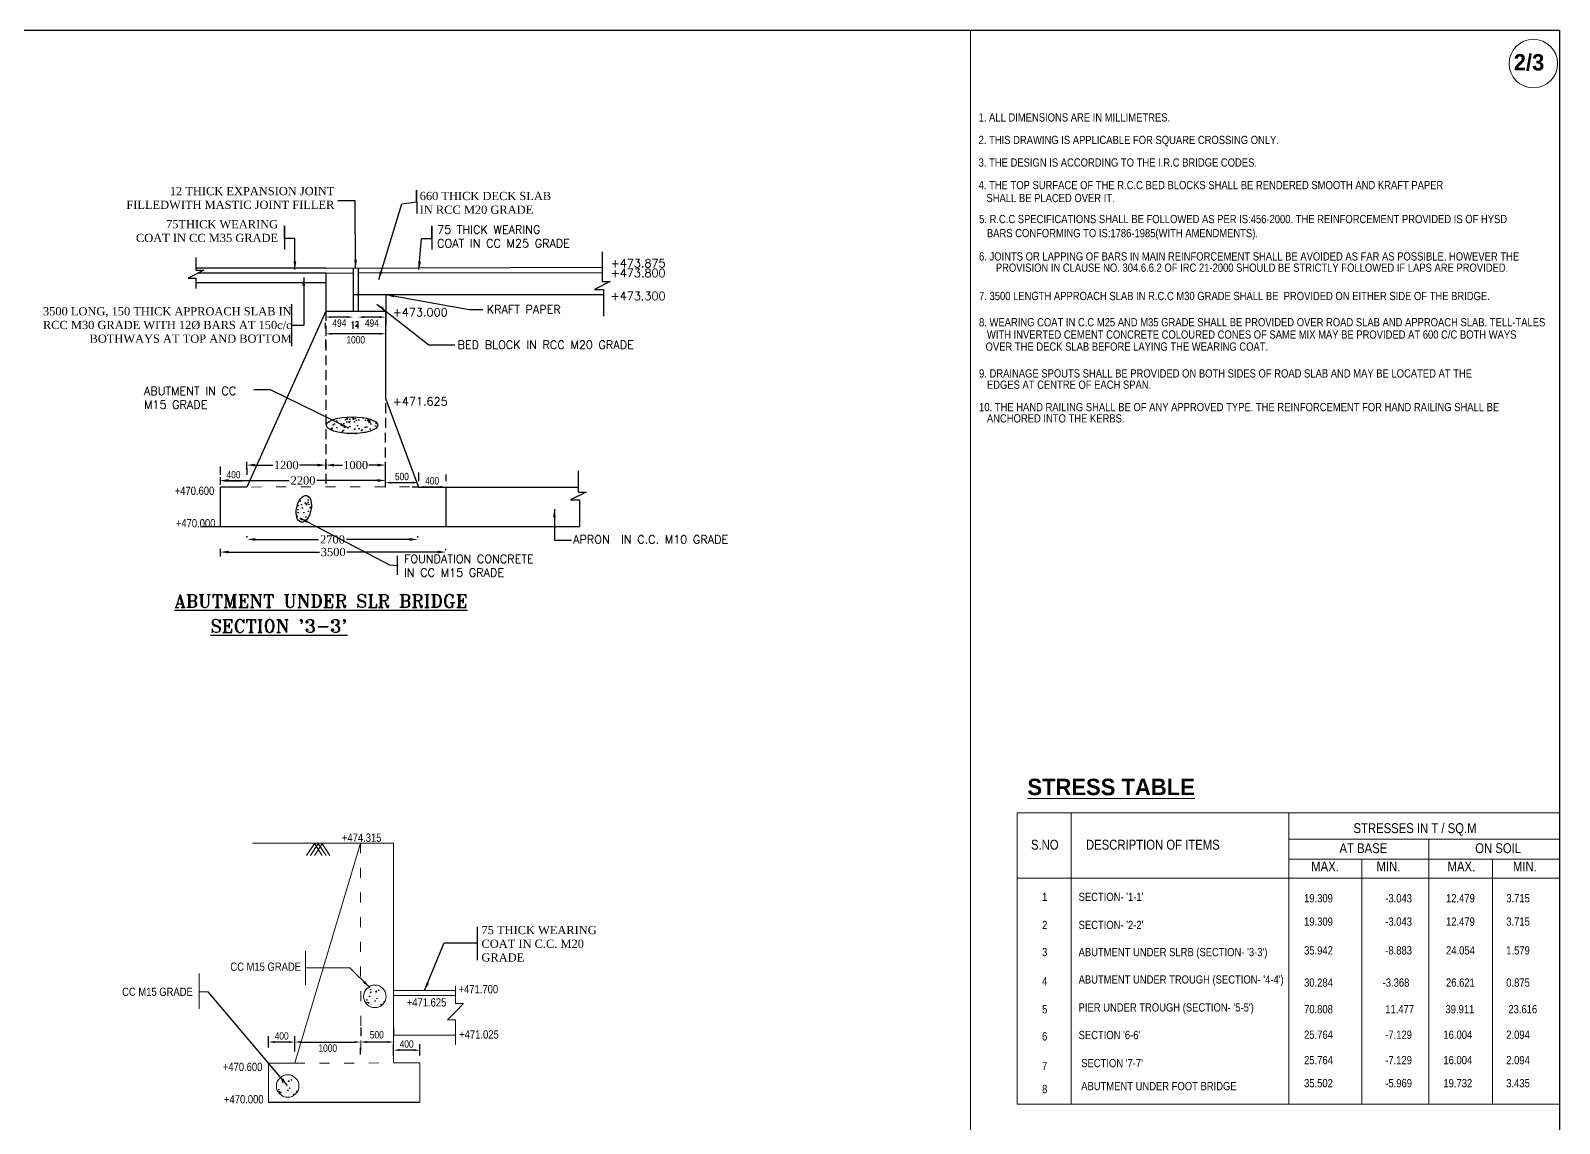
# Model space of a CAD drawing. Header units: millimetres. Extents: x 80 to 6605, y 46 to 2491.
# Drawn here: x 5971.3 to 6436.1, y 317 to 649.2 of the extents above; entities that cross this region are included whole.
import ezdxf

# ---------------------------------------------------------------- set-up
doc = ezdxf.new("R2010")
doc.units = ezdxf.units.MM
doc.linetypes.add('ACAD_ISO03W100', pattern=[30, 12, -18])
doc.linetypes.add('HIDDEN', pattern=[0.375, 0.25, -0.125])
for name, color, linetype in [('abutment', 2, 'Continuous'), ('MAIN', 7, 'Continuous'), ('STEEL', 5, 'Continuous'), ('TEXT_GENERAL', 4, 'Continuous')]:
    doc.layers.add(name, color=color, linetype=linetype)
doc.styles.add('ARIAL NARROW', font='ARIALN_1.TTF')
doc.styles.add('CITYBLUEPR', font='cityb__.ttf')
doc.styles.add('ROMANS', font='romans.shx', dxfattribs={"height": 2.5})
doc.styles.add('ROMANT', font='romant')
doc.styles.get("Standard").update_dxf_attribs({"font": 'TIMES_1.TTF', "height": 2.5})
doc.styles.add('TIMES NEW ROMAN', font='TIMES_1.TTF')
doc.styles.add('TNR_2.5', font='TIMES_1.TTF', dxfattribs={"height": 2.5})
doc.dimstyles.new('ISO-25', dxfattribs={"dimtxt": 2.5, "dimasz": 2.5, "dimexe": 1.25, "dimexo": 0.625, "dimtad": 1, "dimlfac": 25, "dimtxsty": 'Standard', "dimcen": 2.5, "dimadec": 0, "dimazin": 0, "dimtfac": 1, "dimtmove": 0, "dimatfit": 3, "dimfxl": 0, "dimarcsym": 0})
doc.dimstyles.new('STANDARD$0', dxfattribs={"dimscale": 88.888889, "dimtxt": 0.02, "dimasz": 0.02, "dimexe": 0.1, "dimexo": 0.1, "dimgap": 0.09, "dimtad": 2, "dimtih": 1, "dimtoh": 1, "dimdec": 0, "dimzin": 1, "dimdsep": 46, "dimtxsty": 'Standard', "dimcen": 0.09, "dimadec": 0, "dimazin": 0, "dimtfac": 1, "dimtdec": 4, "dimtofl": 0, "dimtmove": 0, "dimatfit": 3, "dimfxl": 0, "dimtolj": 1, "dimtzin": 1, "dimarcsym": 0})
doc.dimstyles.new('STYLE_ESH', dxfattribs={"dimtxt": 2.5, "dimasz": 2.5, "dimexe": 1, "dimexo": 0.625, "dimtad": 0, "dimtih": 1, "dimtoh": 1, "dimdec": 0, "dimlfac": 100, "dimzin": 9, "dimdsep": 46, "dimtxsty": 'TNR_2.5', "dimcen": 2.5, "dimadec": 0, "dimazin": 2, "dimtfac": 1, "dimtdec": 0, "dimtofl": 0, "dimtmove": 2, "dimatfit": 3, "dimfxl": 0, "dimarcsym": 0})

# ---------------------------------------------------------------- blocks, each defined once
blk = doc.blocks.new('*D272')
at = {"layer": 'Defpoints', "color": 0, "transparency": 16777216}
for p in [(6071.62, 341.79), (6081.62, 341.79), (6081.62, 341.79)]:
    blk.add_point(p, dxfattribs=at)
at = {"layer": 'TEXT_GENERAL', "color": 0, "lineweight": -2, "transparency": 16777216}
for p, q in [((6071.62, 346.23), (6071.62, 343.57)), ((6081.62, 346.23), (6081.62, 343.57)), ((6073.4, 341.79), (6079.84, 341.79))]:
    blk.add_line(p, q, dxfattribs=at)
at = {"layer": 'TEXT_GENERAL', "color": 0, "transparency": 16777216}
for points in [[(6073.4, 342.09), (6073.4, 341.49), (6071.62, 341.79)], [(6079.84, 342.09), (6079.84, 341.49), (6081.62, 341.79)]]:
    blk.add_solid(points, dxfattribs=at)
at = {"layer": 'TEXT_GENERAL', "color": 0, "lineweight": 9, "transparency": 16777216, "insert": (6076.52, 343.97), "char_height": 2.222, "attachment_point": 5, "style": 'ARIAL NARROW'}
blk.add_mtext('\\A1;500', dxfattribs=at)
blk = doc.blocks.new('*D269')
at = {"layer": 'Defpoints', "color": 0, "transparency": 16777216}
for p in [(6051.62, 343.33), (6071.6, 342.41), (6071.6, 341.76)]:
    blk.add_point(p, dxfattribs=at)
at = {"layer": 'TEXT_GENERAL', "color": 0, "lineweight": -2, "transparency": 16777216}
for p, q in [((6051.62, 338.89), (6051.62, 339.98)), ((6053.4, 341.76), (6069.83, 341.76)), ((6071.6, 337.97), (6071.6, 339.98))]:
    blk.add_line(p, q, dxfattribs=at)
at = {"layer": 'TEXT_GENERAL', "color": 0, "transparency": 16777216}
for points in [[(6053.4, 342.06), (6053.4, 341.46), (6051.62, 341.76)], [(6069.83, 342.06), (6069.83, 341.46), (6071.6, 341.76)]]:
    blk.add_solid(points, dxfattribs=at)
at = {"layer": 'TEXT_GENERAL', "color": 0, "lineweight": 9, "transparency": 16777216, "insert": (6061.61, 339.91), "char_height": 2.222, "attachment_point": 5, "style": 'ARIAL NARROW'}
blk.add_mtext('\\A1;1000', dxfattribs=at)
blk = doc.blocks.new('*D270')
at = {"layer": 'Defpoints', "color": 0, "transparency": 16777216}
for p in [(6043.57, 341.76), (6043.57, 335.65), (6051.62, 335.65)]:
    blk.add_point(p, dxfattribs=at)
at = {"layer": 'TEXT_GENERAL', "color": 0, "lineweight": -2, "transparency": 16777216}
for p, q in [((6043.57, 340.1), (6043.57, 343.54)), ((6049.84, 341.76), (6045.35, 341.76)), ((6051.62, 340.1), (6051.62, 343.54))]:
    blk.add_line(p, q, dxfattribs=at)
at = {"layer": 'TEXT_GENERAL', "color": 0, "transparency": 16777216}
for points in [[(6045.35, 342.06), (6045.35, 341.46), (6043.57, 341.76)], [(6049.84, 342.06), (6049.84, 341.46), (6051.62, 341.76)]]:
    blk.add_solid(points, dxfattribs=at)
at = {"layer": 'TEXT_GENERAL', "color": 0, "lineweight": 9, "transparency": 16777216, "insert": (6047.59, 343.61), "char_height": 2.222, "attachment_point": 5, "style": 'ARIAL NARROW'}
blk.add_mtext('\\A1;400', dxfattribs=at)
blk = doc.blocks.new('*D271')
at = {"layer": 'Defpoints', "color": 0, "transparency": 16777216}
for p in [(6081.57, 339.31), (6081.57, 333.21), (6089.62, 333.21)]:
    blk.add_point(p, dxfattribs=at)
at = {"layer": 'TEXT_GENERAL', "color": 0, "lineweight": -2, "transparency": 16777216}
for p, q in [((6081.57, 337.65), (6081.57, 341.09)), ((6089.62, 337.65), (6089.62, 341.09)), ((6087.84, 339.31), (6083.35, 339.31))]:
    blk.add_line(p, q, dxfattribs=at)
at = {"layer": 'TEXT_GENERAL', "color": 0, "transparency": 16777216}
for points in [[(6083.35, 339.61), (6083.35, 339.02), (6081.57, 339.31)], [(6087.84, 339.61), (6087.84, 339.02), (6089.62, 339.31)]]:
    blk.add_solid(points, dxfattribs=at)
at = {"layer": 'TEXT_GENERAL', "color": 0, "lineweight": 9, "transparency": 16777216, "insert": (6085.59, 341.16), "char_height": 2.222, "attachment_point": 5, "style": 'ARIAL NARROW'}
blk.add_mtext('\\A1;400', dxfattribs=at)
blk = doc.blocks.new('*D290')
at = {"layer": 'Defpoints', "color": 0, "transparency": 16777216}
for p in [(6070.83, 563.15), (6079.22, 563.05), (6070.83, 562.14)]:
    blk.add_point(p, dxfattribs=at)
at = {"layer": 'TEXT_GENERAL', "color": 0, "lineweight": -2, "transparency": 16777216}
for p, q in [((6070.83, 558.71), (6070.83, 560.37)), ((6077.44, 562.14), (6072.61, 562.14)), ((6079.22, 558.61), (6079.22, 560.37))]:
    blk.add_line(p, q, dxfattribs=at)
at = {"layer": 'TEXT_GENERAL', "color": 0, "transparency": 16777216}
for points in [[(6072.61, 562.44), (6072.61, 561.85), (6070.83, 562.14)], [(6077.44, 562.44), (6077.44, 561.85), (6079.22, 562.14)]]:
    blk.add_solid(points, dxfattribs=at)
at = {"layer": 'TEXT_GENERAL', "color": 0, "lineweight": 9, "transparency": 16777216, "insert": (6075.03, 560.3), "char_height": 2.222, "attachment_point": 5, "style": 'ARIAL NARROW'}
blk.add_mtext('\\A1;494', dxfattribs=at)
blk = doc.blocks.new('*D291')
at = {"layer": 'Defpoints', "color": 0, "transparency": 16777216}
for p in [(6060.95, 563.15), (6069.33, 563.05), (6060.95, 562.14)]:
    blk.add_point(p, dxfattribs=at)
at = {"layer": 'TEXT_GENERAL', "color": 0, "lineweight": -2, "transparency": 16777216}
for p, q in [((6060.95, 558.71), (6060.95, 560.37)), ((6067.56, 562.14), (6062.73, 562.14)), ((6069.33, 558.61), (6069.33, 560.37))]:
    blk.add_line(p, q, dxfattribs=at)
at = {"layer": 'TEXT_GENERAL', "color": 0, "transparency": 16777216}
for points in [[(6062.73, 562.44), (6062.73, 561.85), (6060.95, 562.14)], [(6067.56, 562.44), (6067.56, 561.85), (6069.33, 562.14)]]:
    blk.add_solid(points, dxfattribs=at)
at = {"layer": 'TEXT_GENERAL', "color": 0, "lineweight": 9, "transparency": 16777216, "insert": (6065.14, 560.3), "char_height": 2.222, "attachment_point": 5, "style": 'ARIAL NARROW'}
blk.add_mtext('\\A1;494', dxfattribs=at)
blk = doc.blocks.new('*D292')
at = {"layer": 'Defpoints', "color": 0, "transparency": 16777216}
for p in [(6061, 557.21), (6061, 557.07), (6079.22, 557.21)]:
    blk.add_point(p, dxfattribs=at)
at = {"layer": 'TEXT_GENERAL', "color": 0, "lineweight": -2, "transparency": 16777216}
for p, q in [((6061, 552.77), (6061, 555.29)), ((6077.44, 557.07), (6062.78, 557.07)), ((6079.22, 552.77), (6079.22, 555.29))]:
    blk.add_line(p, q, dxfattribs=at)
at = {"layer": 'TEXT_GENERAL', "color": 0, "transparency": 16777216}
for points in [[(6062.78, 557.37), (6062.78, 556.78), (6061, 557.07)], [(6077.44, 557.37), (6077.44, 556.78), (6079.22, 557.07)]]:
    blk.add_solid(points, dxfattribs=at)
at = {"layer": 'TEXT_GENERAL', "color": 0, "lineweight": 9, "transparency": 16777216, "insert": (6070.11, 555.23), "char_height": 2.222, "attachment_point": 5, "style": 'ARIAL NARROW'}
blk.add_mtext('\\A1;1000', dxfattribs=at)
blk = doc.blocks.new('*D293')
at = {"layer": 'Defpoints', "color": 0, "transparency": 16777216}
for p in [(6089.21, 510.49), (6097.48, 510.51), (6097.48, 509.84)]:
    blk.add_point(p, dxfattribs=at)
at = {"layer": 'TEXT_GENERAL', "color": 0, "lineweight": -2, "transparency": 16777216}
for p, q in [((6089.21, 514.94), (6089.21, 512.29)), ((6097.48, 514.28), (6097.48, 512.29)), ((6090.99, 510.51), (6095.71, 510.51))]:
    blk.add_line(p, q, dxfattribs=at)
at = {"layer": 'TEXT_GENERAL', "color": 0, "transparency": 16777216}
for points in [[(6090.99, 510.81), (6090.99, 510.22), (6089.21, 510.51)], [(6095.71, 510.81), (6095.71, 510.22), (6097.48, 510.51)]]:
    blk.add_solid(points, dxfattribs=at)
at = {"layer": 'TEXT_GENERAL', "color": 0, "lineweight": 9, "transparency": 16777216, "insert": (6093.35, 512.36), "char_height": 2.222, "attachment_point": 5, "style": 'ARIAL NARROW'}
blk.add_mtext('\\A1;400', dxfattribs=at)
blk = doc.blocks.new('*D294')
at = {"layer": 'Defpoints', "color": 0, "transparency": 16777216}
for p in [(6028.94, 512.28), (6036.99, 512.39), (6036.99, 511.72)]:
    blk.add_point(p, dxfattribs=at)
at = {"layer": 'TEXT_GENERAL', "color": 0, "lineweight": -2, "transparency": 16777216}
for p, q in [((6028.94, 516.73), (6028.94, 514.17)), ((6036.99, 516.16), (6036.99, 514.17)), ((6030.71, 512.39), (6035.21, 512.39))]:
    blk.add_line(p, q, dxfattribs=at)
at = {"layer": 'TEXT_GENERAL', "color": 0, "transparency": 16777216}
for points in [[(6030.71, 512.69), (6030.71, 512.1), (6028.94, 512.39)], [(6035.21, 512.69), (6035.21, 512.1), (6036.99, 512.39)]]:
    blk.add_solid(points, dxfattribs=at)
at = {"layer": 'TEXT_GENERAL', "color": 0, "lineweight": 9, "transparency": 16777216, "insert": (6032.96, 514.24), "char_height": 2.222, "attachment_point": 5, "style": 'ARIAL NARROW'}
blk.add_mtext('\\A1;400', dxfattribs=at)
blk = doc.blocks.new('*D295')
at = {"color": 0, "lineweight": -2, "transparency": 16777216}
for p, q in [((6028.99, 511.12), (6028.99, 513.48)), ((6031.49, 512.48), (6049.89, 512.48)), ((6076.71, 512.48), (6058.31, 512.48)), ((6079.21, 511.17), (6079.21, 513.48))]:
    blk.add_line(p, q, dxfattribs=at)
at = {"color": 0, "transparency": 16777216}
for points in [[(6031.49, 512.9), (6031.49, 512.06), (6028.99, 512.48)], [(6076.71, 512.9), (6076.71, 512.06), (6079.21, 512.48)]]:
    blk.add_solid(points, dxfattribs=at)
at = {"layer": 'Defpoints', "color": 0, "transparency": 16777216}
for p in [(6079.21, 512.48), (6028.99, 510.49), (6079.21, 510.54)]:
    blk.add_point(p, dxfattribs=at)
at = {"color": 0, "transparency": 16777216, "insert": (6054.1, 512.48), "char_height": 2.5, "attachment_point": 5, "style": 'TNR_2.5'}
blk.add_mtext('2200', dxfattribs=at)
blk = doc.blocks.new('*D296')
at = {"layer": 'Defpoints', "color": 0, "transparency": 16777216}
for p in [(6079.08, 511.71), (6089.21, 511.82), (6089.21, 510.49)]:
    blk.add_point(p, dxfattribs=at)
at = {"layer": 'TEXT_GENERAL', "color": 0, "lineweight": -2, "transparency": 16777216}
for p, q in [((6079.08, 516.16), (6079.08, 513.6)), ((6080.86, 511.82), (6087.44, 511.82)), ((6089.21, 514.93), (6089.21, 513.6))]:
    blk.add_line(p, q, dxfattribs=at)
at = {"layer": 'TEXT_GENERAL', "color": 0, "transparency": 16777216}
for points in [[(6080.86, 512.12), (6080.86, 511.52), (6079.08, 511.82)], [(6087.44, 512.12), (6087.44, 511.52), (6089.21, 511.82)]]:
    blk.add_solid(points, dxfattribs=at)
at = {"layer": 'TEXT_GENERAL', "color": 0, "lineweight": 9, "transparency": 16777216, "insert": (6084.15, 513.67), "char_height": 2.222, "attachment_point": 5, "style": 'ARIAL NARROW'}
blk.add_mtext('\\A1;500', dxfattribs=at)
blk = doc.blocks.new('*D297')
at = {"color": 0, "lineweight": -2, "transparency": 16777216}
for p, q in [((6036.99, 515.79), (6036.99, 518.16)), ((6039.49, 517.16), (6044.95, 517.16)), ((6058.49, 517.16), (6053.02, 517.16)), ((6060.99, 515.85), (6060.99, 518.16))]:
    blk.add_line(p, q, dxfattribs=at)
at = {"color": 0, "transparency": 16777216}
for points in [[(6039.49, 517.57), (6039.49, 516.74), (6036.99, 517.16)], [(6058.49, 517.57), (6058.49, 516.74), (6060.99, 517.16)]]:
    blk.add_solid(points, dxfattribs=at)
at = {"layer": 'Defpoints', "color": 0, "transparency": 16777216}
for p in [(6060.99, 517.16), (6036.99, 515.17), (6060.99, 515.22)]:
    blk.add_point(p, dxfattribs=at)
at = {"color": 0, "transparency": 16777216, "insert": (6048.99, 517.16), "char_height": 2.5, "attachment_point": 5, "style": 'TNR_2.5'}
blk.add_mtext('1200', dxfattribs=at)
blk = doc.blocks.new('*D298')
at = {"color": 0, "lineweight": -2, "transparency": 16777216}
for p, q in [((6060.99, 515.79), (6060.99, 518.15)), ((6063.49, 517.15), (6066.07, 517.15)), ((6076.71, 517.15), (6074.14, 517.15)), ((6079.21, 515.84), (6079.21, 518.15))]:
    blk.add_line(p, q, dxfattribs=at)
at = {"color": 0, "transparency": 16777216}
for points in [[(6063.49, 517.57), (6063.49, 516.73), (6060.99, 517.15)], [(6076.71, 517.57), (6076.71, 516.73), (6079.21, 517.15)]]:
    blk.add_solid(points, dxfattribs=at)
at = {"layer": 'Defpoints', "color": 0, "transparency": 16777216}
for p in [(6079.21, 517.15), (6060.99, 515.16), (6079.21, 515.22)]:
    blk.add_point(p, dxfattribs=at)
at = {"color": 0, "transparency": 16777216, "insert": (6070.1, 517.15), "char_height": 2.5, "attachment_point": 5, "style": 'TNR_2.5'}
blk.add_mtext('1000', dxfattribs=at)
blk = doc.blocks.new('*D299')
at = {"color": 0, "lineweight": -2, "transparency": 16777216}
for p, q in [((6037.09, 495.18), (6037.09, 495.56)), ((6039.59, 494.56), (6058.84, 494.56)), ((6086.51, 494.56), (6067.26, 494.56)), ((6089.01, 495.18), (6089.01, 495.56))]:
    blk.add_line(p, q, dxfattribs=at)
at = {"color": 0, "transparency": 16777216}
for points in [[(6039.59, 494.98), (6039.59, 494.14), (6037.09, 494.56)], [(6086.51, 494.98), (6086.51, 494.14), (6089.01, 494.56)]]:
    blk.add_solid(points, dxfattribs=at)
at = {"layer": 'Defpoints', "color": 0, "transparency": 16777216}
for p in [(6037.09, 494.56), (6089.01, 494.56), (6089.01, 494.56)]:
    blk.add_point(p, dxfattribs=at)
at = {"color": 0, "transparency": 16777216, "insert": (6063.05, 494.56), "char_height": 2.5, "attachment_point": 5, "style": 'TNR_2.5'}
blk.add_mtext('2700', dxfattribs=at)
blk = doc.blocks.new('*D300')
at = {"color": 0, "lineweight": -2, "transparency": 16777216}
for p, q in [((6028.99, 489.36), (6028.99, 491.72)), ((6031.49, 490.72), (6059.1, 490.72)), ((6095.06, 490.72), (6067.45, 490.72)), ((6097.56, 491.34), (6097.56, 491.72))]:
    blk.add_line(p, q, dxfattribs=at)
at = {"color": 0, "transparency": 16777216}
for points in [[(6031.49, 491.14), (6031.49, 490.3), (6028.99, 490.72)], [(6095.06, 491.14), (6095.06, 490.3), (6097.56, 490.72)]]:
    blk.add_solid(points, dxfattribs=at)
at = {"layer": 'Defpoints', "color": 0, "transparency": 16777216}
for p in [(6028.99, 488.73), (6097.56, 490.72), (6097.56, 490.72)]:
    blk.add_point(p, dxfattribs=at)
at = {"color": 0, "transparency": 16777216, "insert": (6063.27, 490.72), "char_height": 2.5, "attachment_point": 5, "style": 'TNR_2.5'}
blk.add_mtext('3500', dxfattribs=at)

msp = doc.modelspace()

# ---------------------------------------------------------------- hatches: boundary and pattern name
at = {"ltscale": 6}
h = msp.add_hatch(dxfattribs=at)
h.set_pattern_fill('AR-CONC', color=256, scale=0.025, style=0)
h.set_pattern_definition([(50, (4393.5785, 43.3722), (4.554617, -0.398477), [0.47625, -5.23875]), (355, (4393.5785, 43.372), (-0.881071, 4.776416), [0.381, -4.191]), (100.451, (4393.958, 43.339), (3.673563, 4.377917), [0.40475, -4.45225]), (46.1842, (4393.5785, 44.642), (6.776976, -1.051058), [0.714375, -7.858125]), (96.6356, (4394.143, 44.5546), (5.935106, 6.18564), [0.607125, -6.678375]), (351.184, (4393.5785, 44.642), (5.935115, 6.185628), [0.5715, -6.2865]), (21, (4394.2135, 44.3247), (3.790372, -2.556638), [0.47625, -5.23875]), (326, (4394.2135, 44.3247), (1.545051, 4.604699), [0.381, -4.191]), (71.4514, (4394.5293, 44.1116), (5.335412, 2.048071), [0.40475, -4.45225]), (37.5, (4393.5785, 43.3722), (0.0772151, 2.113876), [0, -4.1402, 0, -4.2545, 0, -4.206875]), (7.5, (4393.5785, 43.3722), (1.6704916, 2.5045144), [0, -2.4257, 0, -4.04495, 0, -1.603375]), (327.5, (4392.1624, 43.3722), (3.3897649, -0.1432186), [0, -1.5875, 0, -4.953, 0, -6.57225]), (317.5, (4391.5274, 43.3722), (3.7032295, 0.6356623), [0, -2.06375, 0, -3.2893, 0, -4.66725])])
edge = h.paths.add_edge_path()
edge.add_ellipse((6068.98814, 529.27236), major_axis=(7.80326, 0), ratio=0.327358015, start_angle=0, end_angle=360)
edge = h.paths.add_edge_path()
edge.add_ellipse((6054.34258, 503.85553), major_axis=(0.80612, 4.0334), ratio=0.537506819, start_angle=0, end_angle=360)

# ---------------------------------------------------------------- linework, layer by layer
at = {"color": 0}
for p, q in [((6436.08736, 649.24313), (5546.08736, 649.24313)), ((6436.08736, 649.24313), (6436.08736, 59.24313)), ((6107.10094, 366.67358), (6107.10094, 376.79156)), ((6068.36561, 364.30387), (6054.894, 364.25436)), ((6089.61894, 323.39899), (6043.61894, 323.37648))]:
    msp.add_line(p, q, dxfattribs=at)
for p, q in [((6088.62873, 600.76365), (6088.70428, 593.66687)), ((6088.62873, 596.98877), (6088.62873, 600.76365)), ((6048.49686, 589.83899), (6048.42131, 582.74221)), ((6048.49686, 586.06411), (6048.49686, 589.83899)), ((6093.20404, 589.83899), (6093.27959, 582.74221)), ((6093.20404, 586.06411), (6093.20404, 589.83899)), ((6145.05993, 582.03284), (6145.06561, 572.95062)), ((6021.54246, 580.29098), (6021.54814, 576.37225)), ((6061.01818, 577.04228), (6021.5453, 577.04228)), ((6061.01818, 577.04228), (6145.06283, 577.29949)), ((6069.35044, 577.06778), (6069.35044, 563.99083)), ((6070.85045, 577.07237), (6070.85045, 563.99083)), ((6023.91158, 576.37225), (6019.21332, 574.00375)), ((6019.21332, 574.00375), (6021.54796, 574.0034)), ((6061.01818, 572.54228), (6021.5453, 572.54228)), ((6021.54796, 574.0034), (6021.54796, 570.83085)), ((6021.54814, 576.37225), (6023.91158, 576.37225)), ((6061.01818, 575.54228), (6022.26523, 575.54228)), ((6061.01818, 575.54228), (6061.00255, 563.99083)), ((6061.01818, 575.54228), (6069.35044, 575.56248)), ((6070.85045, 575.56612), (6145.06419, 575.74605)), ((6147.42905, 572.95062), (6142.73078, 570.58212)), ((6145.06561, 572.95062), (6147.42905, 572.95062)), ((6069.33482, 568.99083), (6145.44095, 568.99083)), ((6070.83483, 571.26562), (6070.83483, 568.99083)), ((6070.83483, 568.99083), (6118.99341, 568.99083)), ((6079.22234, 568.99083), (6079.22234, 559.7123)), ((6142.73078, 570.58212), (6145.46063, 570.58212)), ((6145.46063, 570.58212), (6145.44904, 562.4684)), ((6061.00255, 563.99083), (6036.98838, 510.4917)), ((6050.7206, 553.30696), (6050.7206, 566.03745)), ((6061.00255, 563.99083), (6079.22751, 563.99083)), ((6079.22042, 537.24083), (6079.22751, 563.99083)), ((6079.22042, 537.24083), (6089.21333, 510.48818)), ((6137.76349, 515.45905), (6137.76917, 508.96164)), ((6089.21231, 510.49091), (6087.23004, 510.48883)), ((6089.21231, 510.49091), (6137.76639, 510.49115)), ((6097.55601, 510.48883), (6097.55601, 498.48883)), ((6140.13261, 508.96164), (6135.43435, 506.59314)), ((6137.76917, 508.96164), (6140.13261, 508.96164)), ((6135.43435, 506.59314), (6138.1642, 506.59314)), ((6138.1642, 506.59314), (6138.15652, 498.48883)), ((6022.95266, 498.50486), (6087.23004, 498.48883)), ((6080.85152, 498.48883), (6138.15652, 498.48883)), ((6082.74263, 489.55628), (6082.74263, 483.8153))]:
    msp.add_line(p, q)
at = {"linetype": 'HIDDEN', "ltscale": 12}
for p, q in [((6061.00255, 563.99083), (6060.98838, 510.48534)), ((6079.21333, 510.48051), (6079.22042, 537.24083))]:
    msp.add_line(p, q, dxfattribs=at)
at = {"ltscale": 6}
for p, q in [((6028.98619, 498.50326), (6028.98718, 510.4917)), ((6036.98838, 510.4917), (6028.98718, 510.4917)), ((6079.22751, 510.49083), (6079.21333, 510.49083))]:
    msp.add_line(p, q, dxfattribs=at)
at = {"linetype": 'ACAD_ISO03W100'}
msp.add_line((6097.55601, 510.49095), (6097.55601, 498.48883), dxfattribs=at)
at = {"const_width": 0.3}
msp.add_lwpolyline([(6069.33482, 568.99083), (6079.22234, 568.99083)], dxfattribs=at)
for centre, major_axis, ratio in [((6068.98814, 529.27236), (7.80326, 0), 0.327358015), ((6054.34258, 503.85553), (0.80612, 4.0334), 0.537506819)]:
    msp.add_ellipse(centre, major_axis=major_axis, ratio=ratio)
at = {"layer": 'MAIN', "color": 0, "linetype": 'Continuous', "lineweight": 9}
for p, q in [((6436.08736, 427.35889), (6436.08736, 325.6465)), ((6271.18967, 411.40166), (6271.18967, 322.93219)), ((6287.59258, 411.40166), (6287.59258, 322.93219)), ((6353.77513, 411.40166), (6353.77513, 322.93219)), ((6396.40765, 403.46315), (6396.40765, 322.93219)), ((6376.04403, 397.37696), (6376.04403, 322.93219)), ((6415.71226, 397.37696), (6415.71226, 322.93219))]:
    msp.add_line(p, q, dxfattribs=at)
at = {"layer": 'MAIN', "color": 0, "lineweight": 9}
for p, q in [((6271.18967, 411.40166), (6436.08736, 411.40166)), ((6353.77513, 403.46315), (6436.08736, 403.46315)), ((6353.77513, 397.37696), (6436.08736, 397.37696)), ((6271.18967, 391.61083), (6436.08736, 391.61083)), ((6271.18967, 322.93219), (6436.08736, 322.93219))]:
    msp.add_line(p, q, dxfattribs=at)
at = {"layer": 'STEEL', "color": 0, "lineweight": 9}
msp.add_circle((6428.17238, 639.19739), 7.37169, dxfattribs=at)
at = {"layer": 'TEXT_GENERAL', "color": 0, "lineweight": 9}
for p, q in [((6257.01219, 59.24313), (6257.01219, 649.24313)), ((6081.60987, 402.19942), (6038.7706, 402.19942)), ((6081.60987, 402.19942), (6038.7706, 402.19942)), ((6051.61894, 335.40187), (6071.60987, 402.19942)), ((6057.53015, 402.08246), (6055.17741, 398.47785)), ((6057.53015, 402.07313), (6055.17741, 398.46852)), ((6058.72431, 402.08246), (6056.37157, 398.47785)), ((6058.72431, 402.07313), (6056.37157, 398.46852)), ((6057.53015, 402.08246), (6059.88289, 398.47785)), ((6057.53015, 402.07313), (6059.88289, 398.46852)), ((6059.91848, 402.07313), (6057.56574, 398.46852)), ((6058.72431, 402.08246), (6061.07705, 398.47785)), ((6058.72431, 402.07313), (6061.07706, 398.46852)), ((6059.91848, 402.08246), (6062.27122, 398.47785)), ((6059.91848, 402.07313), (6062.27122, 398.46852)), ((6081.60987, 402.19942), (6081.61894, 335.39942)), ((6054.894, 369.37815), (6054.894, 359.13056)), ((6022.55114, 362.59627), (6022.55114, 351.89679)), ((6100.46603, 358.85554), (6100.46603, 353.50199)), ((6022.52051, 357.06392), (6025.2149, 357.06392)), ((6073.4109, 354.47242), (6073.63863, 354.45249)), ((6073.41263, 354.47263), (6073.59631, 354.69153)), ((6073.44451, 353.83748), (6073.63403, 353.70965)), ((6073.44478, 353.83807), (6073.71155, 353.94047)), ((6073.51978, 353.4304), (6073.51978, 353.4304)), ((6073.56611, 354.69873), (6073.56611, 354.69873)), ((6073.57983, 354.41541), (6073.57983, 354.41541)), ((6073.6406, 354.44675), (6073.59655, 354.68557)), ((6073.63432, 353.71001), (6073.71157, 353.94025)), ((6073.85125, 353.62127), (6074.148, 353.93055)), ((6073.85209, 353.61882), (6074.19094, 353.56626)), ((6074.19033, 353.56788), (6074.14824, 353.92972)), ((6074.23684, 355.63085), (6074.46458, 355.61093)), ((6074.23857, 355.63107), (6074.42225, 355.84997)), ((6074.26956, 356.64237), (6074.26956, 356.64237)), ((6074.39205, 355.85717), (6074.39205, 355.85717)), ((6074.40577, 355.57385), (6074.40577, 355.57385)), ((6074.46655, 355.60518), (6074.42249, 355.84401)), ((6074.50835, 357.69206), (6074.73608, 357.67213)), ((6074.51006, 357.69228), (6074.63518, 357.84139)), ((6074.53202, 356.88408), (6074.72154, 356.75625)), ((6074.53228, 356.88468), (6074.79905, 356.98708)), ((6074.53362, 354.54098), (6074.53362, 354.54098)), ((6074.73806, 357.66643), (6074.70578, 357.84139)), ((6074.72183, 356.75662), (6074.79908, 356.98685)), ((6074.79667, 356.11427), (6074.79667, 356.11427)), ((6074.83332, 357.8008), (6074.83332, 357.8008)), ((6074.85645, 356.13983), (6074.85645, 356.13983)), ((6074.89951, 354.51699), (6074.89951, 354.51699)), ((6075.07764, 356.52456), (6075.07764, 356.52456)), ((6075.13699, 355.08746), (6075.13699, 355.08746)), ((6075.23645, 353.71606), (6075.23645, 353.71606)), ((6075.28278, 354.98439), (6075.28278, 354.98439)), ((6075.30134, 357.829), (6075.30134, 357.829)), ((6075.65978, 355.62805), (6075.65978, 355.62805)), ((6075.7144, 354.73095), (6075.7144, 354.73095)), ((6075.88148, 354.23333), (6076.10921, 354.21341)), ((6075.88321, 354.23355), (6076.06689, 354.45245)), ((6075.93991, 355.6597), (6075.93991, 355.6597)), ((6075.98624, 356.92802), (6075.98624, 356.92802)), ((6076.03143, 356.65013), (6076.03143, 356.65013)), ((6076.11117, 354.20765), (6076.06712, 354.44647)), ((6076.08584, 356.99337), (6076.3826, 357.30266)), ((6076.08669, 356.99093), (6076.42554, 356.93837)), ((6076.42493, 356.93999), (6076.38284, 357.30182)), ((6076.38357, 355.06632), (6076.57309, 354.93849)), ((6076.38384, 355.06691), (6076.46982, 355.09992)), ((6076.57338, 354.93885), (6076.62743, 355.09992)), ((6076.75642, 356.49567), (6076.75642, 356.49567)), ((6076.85926, 354.89839), (6076.85926, 354.89839)), ((6076.89031, 356.0539), (6076.89031, 356.0539)), ((6076.97892, 357.45297), (6077.20665, 357.43305)), ((6076.98064, 357.45319), (6077.16432, 357.67209)), ((6077.11831, 353.54503), (6077.11831, 353.54503)), ((6077.20863, 357.42732), (6077.16458, 357.66614)), ((6077.17085, 355.00153), (6077.17085, 355.00153)), ((6077.19265, 353.98433), (6077.19265, 353.98433)), ((6077.4744, 356.8401), (6077.4744, 356.8401)), ((6077.65524, 352.99063), (6077.952, 353.29992)), ((6077.8961, 355.92796), (6077.8961, 355.92796)), ((6077.94243, 357.19629), (6077.94243, 357.19629)), ((6077.99433, 352.93725), (6077.95224, 353.29909)), ((6078.07211, 353.6706), (6078.07211, 353.6706)), ((6078.12061, 355.04774), (6078.12061, 355.04774)), ((6078.61424, 353.99425), (6078.84197, 353.97432)), ((6078.61598, 353.99446), (6078.79966, 354.21336)), ((6100.46603, 357.39942), (6081.61894, 357.39942)), ((6100.46603, 355.89942), (6081.61894, 355.89942)), ((6100.46603, 353.50199), (6102.91693, 353.50199)), ((6102.91693, 353.50199), (6100.47256, 350.95341)), ((6073.53133, 353.03827), (6073.53133, 353.03827)), ((6074.65724, 353.14057), (6074.65724, 353.14057)), ((6074.97429, 353.22824), (6074.97429, 353.22824)), ((6076.42892, 353.05463), (6076.42892, 353.05463)), ((6077.65609, 352.98817), (6077.99494, 352.93562)), ((6098.02818, 348.53187), (6100.47256, 350.95341)), ((6100.46603, 348.53187), (6098.02818, 348.53187)), ((6100.46603, 340.89942), (6100.46603, 348.53187)), ((6100.46603, 343.89942), (6081.61894, 343.89942)), ((6043.61894, 335.39438), (6043.61894, 323.37648)), ((6051.61894, 335.39438), (6043.61894, 335.37667)), ((6089.61894, 335.39942), (6081.61894, 335.39942)), ((6089.61894, 335.39942), (6089.61894, 323.39899)), ((6047.73291, 330.43805), (6047.96064, 330.41812)), ((6047.73462, 330.43827), (6047.85974, 330.58738)), ((6047.96261, 330.41242), (6047.93034, 330.58738)), ((6048.78809, 330.57499), (6048.78809, 330.57499)), ((6049.57259, 329.73936), (6049.86934, 330.04864)), ((6049.91167, 329.68598), (6049.86958, 330.04781)), ((6050.46567, 330.19896), (6050.6934, 330.17904)), ((6050.46739, 330.19918), (6050.65106, 330.41808)), ((6050.69537, 330.17331), (6050.65132, 330.41213)), ((6046.63546, 327.21841), (6046.86319, 327.19848)), ((6046.63719, 327.21862), (6046.82087, 327.43752)), ((6046.66907, 326.58347), (6046.85859, 326.45563)), ((6046.66934, 326.58406), (6046.93611, 326.68646)), ((6046.74434, 326.17639), (6046.74434, 326.17639)), ((6046.75588, 325.78426), (6046.75588, 325.78426)), ((6046.79066, 327.44472), (6046.79066, 327.44472)), ((6046.80438, 327.1614), (6046.80438, 327.1614)), ((6046.86516, 327.19274), (6046.82111, 327.43156)), ((6046.85888, 326.456), (6046.93613, 326.68624)), ((6047.0758, 326.36726), (6047.37256, 326.67654)), ((6047.07665, 326.3648), (6047.4155, 326.31225)), ((6047.41489, 326.31387), (6047.3728, 326.67571)), ((6047.49412, 329.38835), (6047.49412, 329.38835)), ((6047.75658, 329.63007), (6047.9461, 329.50224)), ((6047.75684, 329.63067), (6048.02361, 329.73307)), ((6047.75818, 327.28697), (6047.75818, 327.28697)), ((6047.8818, 325.88655), (6047.8818, 325.88655)), ((6047.94639, 329.5026), (6048.02364, 329.73284)), ((6048.02123, 328.86026), (6048.02123, 328.86026)), ((6048.12407, 327.26298), (6048.12407, 327.26298)), ((6048.19885, 325.97423), (6048.19885, 325.97423)), ((6048.34319, 328.88582), (6048.34319, 328.88582)), ((6048.56438, 329.27055), (6048.56438, 329.27055)), ((6048.62373, 327.83345), (6048.62373, 327.83345)), ((6048.7232, 326.46205), (6048.7232, 326.46205)), ((6048.76953, 327.73038), (6048.76953, 327.73038)), ((6049.14652, 328.37404), (6049.14652, 328.37404)), ((6049.20115, 327.47694), (6049.20115, 327.47694)), ((6049.36822, 326.97932), (6049.59595, 326.9594)), ((6049.36996, 326.97954), (6049.55364, 327.19843)), ((6049.42665, 328.40569), (6049.42665, 328.40569)), ((6049.47298, 329.67401), (6049.47298, 329.67401)), ((6049.51818, 329.39612), (6049.51818, 329.39612)), ((6049.59792, 326.95363), (6049.55387, 327.19245)), ((6049.57343, 329.73692), (6049.91228, 329.68436)), ((6049.87032, 327.81231), (6050.05984, 327.68448)), ((6049.87059, 327.8129), (6049.95657, 327.84591)), ((6049.91566, 325.80062), (6049.91566, 325.80062)), ((6050.06013, 327.68484), (6050.11417, 327.84591)), ((6050.24316, 329.24166), (6050.24316, 329.24166)), ((6050.34601, 327.64438), (6050.34601, 327.64438)), ((6050.37705, 328.79989), (6050.37705, 328.79989)), ((6050.60506, 326.29102), (6050.60506, 326.29102)), ((6050.65759, 327.74752), (6050.65759, 327.74752)), ((6050.67939, 326.73032), (6050.67939, 326.73032)), ((6051.14199, 325.73662), (6051.43874, 326.04591)), ((6051.14284, 325.73416), (6051.48169, 325.68161)), ((6051.48108, 325.68324), (6051.43898, 326.04507)), ((6051.55885, 326.41659), (6051.55885, 326.41659)), ((6051.60735, 327.79372), (6051.60735, 327.79372)), ((6052.10098, 326.74023), (6052.32871, 326.72031)), ((6052.10273, 326.74045), (6052.28641, 326.95935)), ((6052.33068, 326.71453), (6052.28663, 326.95335)), ((6052.36506, 328.40016), (6052.36506, 328.40016)), ((6052.60385, 326.97423), (6052.60385, 326.97423)), ((6052.69145, 327.66159), (6052.69145, 327.66159))]:
    msp.add_line(p, q, dxfattribs=at)
at = {"layer": 'TEXT_GENERAL', "color": 0, "linetype": 'ACAD_ISO03W100', "lineweight": 9, "ltscale": 0.25}
for p, q in [((6030.95484, 510.4933), (6089.21231, 510.5127)), ((6051.60987, 402.19942), (6081.60987, 402.19942)), ((6051.60987, 402.19942), (6081.60987, 402.19942)), ((6057.60987, 402.19539), (6081.60987, 402.19942)), ((6071.60937, 402.19774), (6071.62059, 335.39774)), ((6051.61894, 335.39438), (6081.61894, 335.39942))]:
    msp.add_line(p, q, dxfattribs=at)
at = {"layer": 'TEXT_GENERAL', "color": 0, "lineweight": 9}
for centre in [(6075.93991, 355.6597), (6049.42665, 328.40569)]:
    msp.add_circle(centre, 3.41915, dxfattribs=at)

# ---------------------------------------------------------------- texts
for s, height, style, p in [('+473.875', 2.5, 'ROMANS', (6147.61133, 577.26037)), ('+473.800', 2.5, 'ROMANS', (6147.61133, 574.28482)), ('+473.300', 2.5, 'ROMANS', (6147.5957, 567.32453)), ('+473.000', 2.5, 'ROMANS', (6081.36243, 562.36725)), ('+471.625', 2.5, 'ROMANS', (6081.36052, 535.25651)), ('APRON  IN C.C. M10 GRADE', 2.5, 'ROMANS', (6136.21363, 493.31809)), ('%%UABUTMENT UNDER SLR BRIDGE', 4, 'ROMANT', (6015, 473.83605)), ("%%USECTION '3-3'", 4, 'ROMANT', (6025.93813, 466.232))]:
    msp.add_text(s, height=height, dxfattribs=dict(style=style)).set_placement(p)
at = {"char_height": 2.5}
for s, insert, width, attachment_point, style in [('{\\fTimes New Roman|b0|i0|c0|p18;12 THICK EXPANSION JOINT FILLEDWITH MASTIC JOINT FILLER}', (6063.61757, 601.70552), 70.7124, 3, 'ROMANS'), ('75THICK WEARING COAT IN CC M35 GRADE', (6046.51918, 591.63544), 43.1056637, 3, 'TIMES NEW ROMAN'), ('3500 LONG, 150 THICK APPROACH SLAB IN RCC M30 GRADE WITH 12%%C BARS AT 150c/c BOTHWAYS AT TOP AND BOTTOM', (6050.64492, 565.17089), 77.5949564, 3, 'TIMES NEW ROMAN'), ('{\\Fsimplex.shx|c0;KRAFT PAPER}', (6109.95174, 563.22171), 160.8961, 7, 'ROMANS'), ('{\\Fsimplex.shx;BED BLOCK} {\\Fsimplex.shx;IN RCC M20} {\\Fsimplex.shx;GRADE}', (6101.07514, 552.48642), 160.8961, 7, 'ROMANS')]:
    msp.add_mtext(s, dxfattribs=dict(at, insert=insert, width=width, attachment_point=attachment_point, style=style))
at = {"char_height": 2.5, "attachment_point": 1}
for s, insert, style in [('660 THICK DECK SLAB\\PIN RCC M20 GRADE', (6089.56801, 600.21505), 'TIMES NEW ROMAN'), ('{\\Fsimplex.shx|c0;75 \\Fsimplex.shx|c1;THICK \\Fsimplex.shx|c0;WEAR\\Fsimplex.shx|c1;ING\\PCOAT IN CC M\\Fsimplex.shx|c0;25\\Fsimplex.shx|c1; GRADE}', (6094.85542, 589.99369), 'ROMANS'), ('{\\Fsimplex.shx|c1;FOUNDATION CONCRETE\\PIN CC M1\\Fsimplex.shx|c0;5\\Fsimplex.shx|c1; GRADE}', (6084.78365, 489.89017), 'ROMANS')]:
    msp.add_mtext(s, dxfattribs=dict(at, insert=insert, style=style))
at = {"color": 0, "insert": (6108.34879, 377.06971), "char_height": 2.5, "width": 42.7777778, "attachment_point": 1, "style": 'TNR_2.5'}
msp.add_mtext('75 THICK WEARING COAT IN C.C. M20 GRADE', dxfattribs=at)
at = {"layer": 'abutment', "color": 0, "lineweight": 5, "style": 'ARIAL NARROW'}
for s, p in [('2. THIS DRAWING IS APPLICABLE FOR SQUARE CROSSING ONLY.', (6259.49176, 614.74477)), ('3. THE DESIGN IS ACCORDING TO THE I.R.C BRIDGE CODES.', (6259.49176, 607.88762)), ('4. THE TOP SURFACE OF THE R.C.C BED BLOCKS SHALL BE RENDERED SMOOTH AND KRAFT PAPER', (6259.49176, 601.03048)), ('   SHALL BE PLACED OVER IT.', (6259.49176, 597.09724)), ('5. R.C.C SPECIFICATIONS SHALL BE FOLLOWED AS PER IS:456-2000. THE REINFORCEMENT PROVIDED IS OF HYSD', (6259.63164, 590.7007)), ('   BARS CONFORMING TO IS:1786-1985(WITH AMENDMENTS).', (6259.63164, 586.4238)), ('6. JOINTS OR LAPPING OF BARS IN MAIN REINFORCEMENT SHALL BE AVOIDED AS FAR AS POSSIBLE. HOWEVER THE ', (6259.63164, 579.34795)), ('PROVISION IN CLAUSE NO. 304.6.6.2 OF IRC 21-2000 SHOULD BE STRICTLY FOLLOWED IF LAPS ARE PROVIDED.', (6264.74197, 575.91938)), ('7. 3500 LENGTH APPROACH SLAB IN R.C.C M30 GRADE SHALL BE  PROVIDED ON EITHER SIDE OF THE BRIDGE.', (6259.63164, 567.31262)), ('8. WEARING COAT IN C.C M25 AND M35 GRADE SHALL BE PROVIDED OVER ROAD SLAB AND APPROACH SLAB. TELL-TALES ', (6259.63164, 559.33369)), ('   WITH INVERTED CEMENT CONCRETE COLOURED CONES OF SAME MIX MAY BE PROVIDED AT 600 C/C BOTH WAYS', (6259.63164, 555.60017)), ('    OVER THE DECK SLAB BEFORE LAYING THE WEARING COAT.', (6258.42936, 551.93132)), ('9. DRAINAGE SPOUTS SHALL BE PROVIDED ON BOTH SIDES OF ROAD SLAB AND MAY BE LOCATED AT THE ', (6259.63164, 543.78035)), ('   EDGES AT CENTRE OF EACH SPAN.', (6259.63164, 540.35178)), ('10. THE HAND RAILING SHALL BE OF ANY APPROVED TYPE. THE REINFORCEMENT FOR HAND RAILING SHALL BE', (6259.63164, 533.54013)), ('   ANCHORED INTO THE KERBS.', (6259.63164, 530.11156))]:
    msp.add_text(s, height=2.5, dxfattribs=at).set_placement(p)
at = {"layer": 'MAIN', "color": 0, "linetype": 'Continuous', "lineweight": 9, "style": 'ARIAL NARROW'}
msp.add_text('1. ALL DIMENSIONS ARE IN MILLIMETRES.', height=2.5, dxfattribs=at).set_placement((6259.49176, 621.60191))
at = {"layer": 'MAIN', "color": 0, "lineweight": 9, "style": 'ARIAL NARROW'}
for s, height, p in [('       STRESSES IN T / SQ.M', 3, (6366.783, 405.29018)), ('S.NO', 3, (6275.4113, 400.26246)), ('DESCRIPTION OF ITEMS', 3, (6292.14063, 400.26246)), ('         AT BASE                            ON SOIL', 3, (6360.62421, 399.20399)), ('MAX.            MIN.               MAX.            MIN.', 3, (6360.62421, 393.64703)), ('1', 2.5, (6278.78736, 384.66051)), ("SECTION- '1-1'", 2.5, (6289.89861, 384.66051)), ('19.309                    -3.043             12.479            3.715', 2.5, (6358.45102, 384.23493)), ('2', 2.5, (6278.78736, 376.12562)), ("SECTION- '2-2'", 2.5, (6289.89861, 376.12562)), ('19.309                    -3.043             12.479            3.715', 2.5, (6358.45102, 377.14624)), ('3', 2.5, (6278.78736, 367.87219)), ("ABUTMENT UNDER SLRB (SECTION- '3-3')", 2.5, (6289.89861, 367.87219)), ('35.942                    -8.883             24.054            1.579', 2.5, (6358.45102, 368.38171)), ('4', 2.5, (6278.78736, 359.02805)), ("ABUTMENT UNDER TROUGH (SECTION- '4-4')", 2.5, (6289.89861, 359.53929)), ('30.284                   -3.368              26.621            0.875', 2.5, (6358.45102, 358.60248)), ("PIER UNDER TROUGH (SECTION- '5-5')", 2.5, (6289.89861, 351.03974)), ('5', 2.5, (6278.78736, 350.49317)), ('70.808                    11.477            39.911             23.616', 2.5, (6358.45102, 350.50834)), ('6', 2.5, (6278.78736, 342.23974)), ("SECTION '6-6' ", 2.5, (6289.89861, 342.65763)), ('25.764                    -7.129            16.004             2.094', 2.5, (6358.45102, 342.74926)), ('7', 2.5, (6278.78736, 333.22604)), (" SECTION '7-7' ", 2.5, (6289.89861, 334.12274)), ('25.764                    -7.129            16.004             2.094', 2.5, (6358.45102, 335.02311)), ('35.502                    -5.969            19.732             3.435', 2.5, (6358.45102, 328.023)), ('8', 2.5, (6278.78736, 326.22592)), (' ABUTMENT UNDER FOOT BRIDGE', 2.5, (6289.89861, 327.12263))]:
    msp.add_text(s, height=height, dxfattribs=at).set_placement(p)
at = {"layer": 'TEXT_GENERAL', "color": 0, "lineweight": 9}
for s, height, style, p in [('2/3', 5, 'CITYBLUEPR', (6422.19853, 637.11101)), ('12', 1.5, 'ROMANS', (6068.59255, 559.30433)), ('+470.600', 2.5, 'ARIAL NARROW', (6015.07948, 508.09702)), ('+470.000', 2.5, 'ARIAL NARROW', (6015.43164, 498.24345)), ('%%USTRESS TABLE', 5, 'CITYBLUEPR', (6274.33447, 416.81823)), ('+474.315', 2.5, 'ARIAL NARROW', (6065.91318, 402.64912)), ('CC M15 GRADE', 2.5, 'ARIAL NARROW', (6031.99444, 363.43083)), ('CC M15 GRADE', 2.5, 'ARIAL NARROW', (5999.0858, 355.80758)), ('+471.700', 2.5, 'ARIAL NARROW', (6101.38402, 356.58958)), ('+471.625', 2.5, 'ARIAL NARROW', (6085.63014, 352.58614)), ('+471.025', 2.5, 'ARIAL NARROW', (6101.58344, 342.84076)), ('+470.600', 2.5, 'ARIAL NARROW', (6029.71224, 332.97025)), ('+470.000', 2.5, 'ARIAL NARROW', (6030.06439, 323.11668))]:
    msp.add_text(s, height=height, dxfattribs=dict(at, style=style)).set_placement(p)
at = {"layer": 'TEXT_GENERAL', "color": 0, "lineweight": 9, "insert": (6005.72992, 540.95357), "char_height": 2.5, "attachment_point": 1, "style": 'ROMANS'}
msp.add_mtext('{\\Fsimplex.shx;ABUTMENT IN CC\\PM1}5{\\Fsimplex.shx; GRADE}', dxfattribs=at)

# ---------------------------------------------------------------- dimensions: what is measured, and where the dimension line sits
for base, p1, p2, text, picture, middle in [((6060.98963, 517.15642), (6036.98713, 515.16658), (6060.98963, 515.22005), '1200', '*D297', (6048.98838, 517.15642)), ((6079.21458, 517.14846), (6060.98935, 515.16022), (6079.21458, 515.21523), '1000', '*D298', (6070.10197, 517.14846)), ((6079.21328, 512.48154), (6028.98718, 510.4917), (6079.21328, 510.54035), '2200', '*D295', (6054.10023, 512.48154)), ((6089.01193, 494.55854), (6037.08969, 494.55854), (6089.01193, 494.55854), '2700', '*D299', (6063.05081, 494.55854)), ((6097.55601, 490.71947), (6028.98619, 488.73123), (6097.55601, 490.71947), '3500', '*D300', (6063.2711, 490.71947))]:
    dim = msp.add_linear_dim(base=base, p1=p1, p2=p2, text=text, dimstyle='STYLE_ESH')
    dim.commit()
    dim.dimension.update_dxf_attribs({"geometry": picture, "text_midpoint": middle})
at = {"layer": 'TEXT_GENERAL', "color": 0, "lineweight": 9}
for base, p1, p2, text, picture, middle in [((6060.94731, 562.14292), (6069.33482, 563.05487), (6060.94731, 563.15214), '494', '*D291', (6065.14106, 560.2972)), ((6070.83483, 562.14292), (6079.22234, 563.05487), (6070.83483, 563.15214), '494', '*D290', (6075.02858, 560.2972)), ((6061.00255, 557.07215), (6079.22234, 557.20962), (6061.00255, 557.20962), '1000', '*D292', (6070.11245, 555.22643)), ((6036.98713, 512.39273), (6028.93506, 512.28417), (6036.98713, 511.71821), '400', '*D294', (6032.9611, 514.23845)), ((6089.21333, 511.81968), (6079.08258, 511.71111), (6089.21333, 510.48818), '500', '*D296', (6084.14796, 513.6654)), ((6097.48324, 510.5127), (6089.21231, 510.49091), (6097.48324, 509.83818), '400', '*D293', (6093.34778, 512.35842)), ((6043.56929, 341.76039), (6051.61766, 335.65244), (6043.56929, 335.65244), '400', '*D270', (6047.59347, 343.60611)), ((6071.60304, 341.76039), (6051.61761, 343.33285), (6071.60304, 342.41374), '1000', '*D269', (6061.61032, 339.91467)), ((6081.57058, 339.31453), (6089.61894, 333.20758), (6081.57058, 333.20758), '400', '*D271', (6085.59476, 341.16025))]:
    dim = msp.add_linear_dim(base=base, p1=p1, p2=p2, text=text, dimstyle='STANDARD$0', override={"dimtxt": 0.025, "dimexe": 0.02, "dimexo": 0.05, "dimgap": 0.008, "dimtxsty": 'ARIAL NARROW', "dimtmove": 2}, dxfattribs=at)
    dim.commit()
    dim.dimension.update_dxf_attribs({"geometry": picture, "text_midpoint": middle})
dim = msp.add_linear_dim(base=(6081.61894, 341.79033), p1=(6071.61894, 341.79033), p2=(6081.61894, 341.79033), text='500', dimstyle='STANDARD$0', override={"dimtxt": 0.025, "dimexe": 0.02, "dimexo": 0.05, "dimgap": 0.008, "dimtxsty": 'ARIAL NARROW', "dimtmove": 2}, dxfattribs=at)
dim.commit()
dim.dimension.update_dxf_attribs({"geometry": '*D272', "text_midpoint": (6076.52203, 343.97309), "dimtype": 160})

# ---------------------------------------------------------------- leaders
for points in [[(6070.09345, 577.07411), (6069.89919, 597.52782), (6064.69604, 597.52782)], [(6051.62349, 576.56837), (6051.59432, 586.06411), (6048.49686, 586.06411)], [(6089.34642, 576.56837), (6090.10658, 586.06411), (6093.20404, 586.06411)], [(6130.51023, 503.79077), (6130.56277, 494.3458), (6135.67526, 494.3458)]]:
    msp.add_leader(points, dimstyle='ISO-25', override={"dimgap": 0.625, "dimtad": 0})
at = {"annotation_type": 0, "has_hookline": 1, "hookline_direction": 0, "text_width": 38.70764}
msp.add_leader([(6077.10163, 573.58766), (6084.16511, 596.5554), (6088.66651, 597.21526)], dimstyle='ISO-25', override={"dimgap": 0.625, "dimtad": 0}, dxfattribs=at)
msp.add_leader([(6054.31442, 574.20048), (6054.31442, 559.6004), (6050.7206, 559.6004)], dimstyle='ISO-25')
at = {"ltscale": 6}
for points in [[(6079.22234, 568.99083), (6104.55905, 564.4219), (6108.76375, 564.4219)], [(6076.53059, 566.12607), (6092.36706, 553.76314), (6100.28528, 553.76314)], [(6067.76717, 528.44508), (6044.19959, 540.0696), (6039.18438, 540.0696)], [(6053.12931, 501.10552), (6080.35872, 486.83789), (6083.02355, 486.66786)]]:
    msp.add_leader(points, dimstyle='ISO-25', override={"dimgap": 0.625, "dimtad": 0}, dxfattribs=at)
at = {"color": 0}
msp.add_leader([(6091.04248, 357.39942), (6097.0304, 371.90351), (6107.10094, 371.90351)], dimstyle='STYLE_ESH', override={"dimgap": 0.625, "dimtad": 0}, dxfattribs=at)
at = {"layer": 'TEXT_GENERAL', "color": 0, "lineweight": 9}
for points in [[(6074.40551, 358.32713), (6068.36561, 364.30387)], [(6049.36492, 328.54641), (6025.2149, 357.06392)]]:
    msp.add_leader(points, dimstyle='ISO-25', override={"dimgap": 0.625, "dimtad": 0}, dxfattribs=at)

doc.saveas('drawing.dxf')
